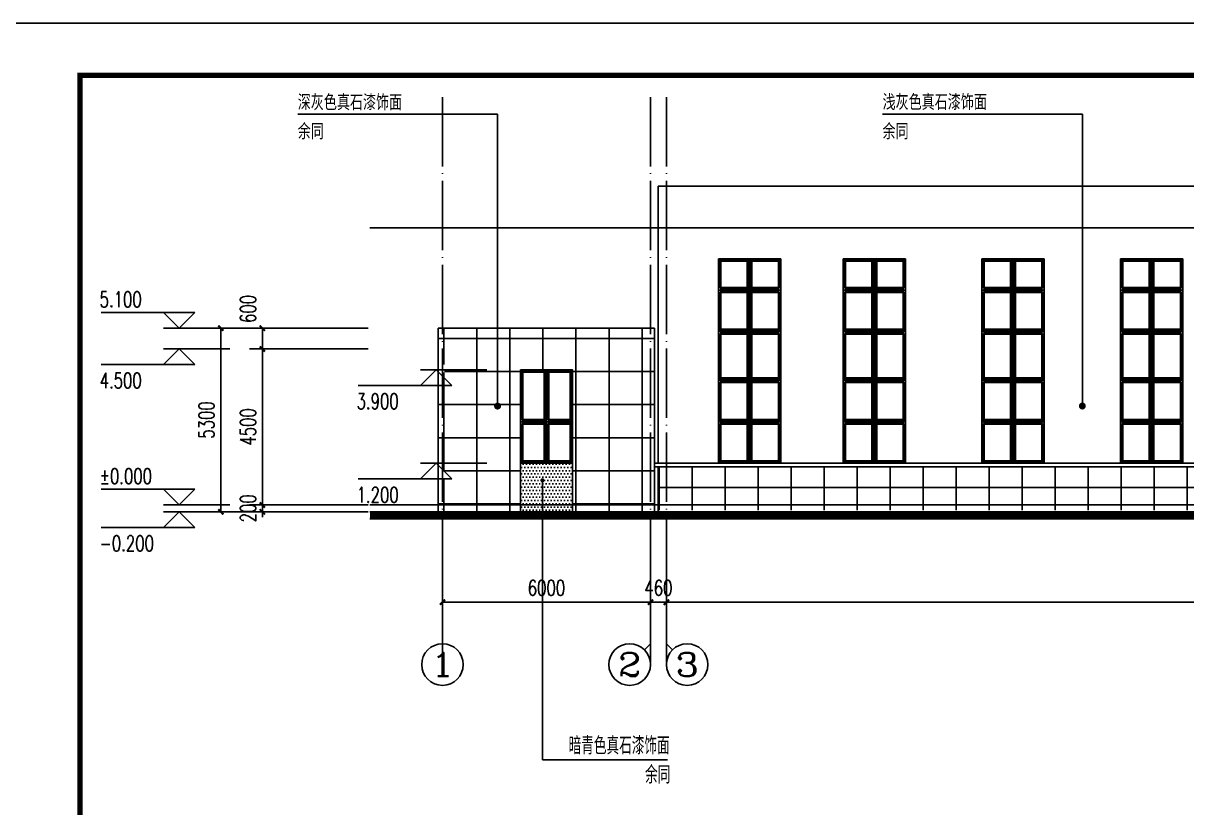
# Model space of a CAD drawing. Header units: millimetres. Extents: x 4279522 to 4437387, y 18981343 to 19528009.
# Drawn here: x 4336024 to 4369596, y 19150764 to 19173402 of the extents above; entities that cross this region are included whole.
import ezdxf
from ezdxf.enums import TextEntityAlignment as Align

# ---------------------------------------------------------------- set-up
doc = ezdxf.new("R2010")
doc.units = ezdxf.units.MM
doc.header["$LTSCALE"] = 1000
doc.header["$MEASUREMENT"] = 0
doc.linetypes.add('DOTE', pattern=[2.42, 2, -0.2, 0.02, -0.2])
doc.layers.get('Defpoints').update_dxf_attribs({"color": 1})
doc.layers.add('0 - 已设计道路边线', color=150, linetype='Continuous', lineweight=50)
for name, color, linetype in [('0 - 转弯半径', 10, 'Continuous'), ('AXIS_TEXT', 7, 'Continuous'), ('AXIS_外部', 171, 'Continuous'), ('DIM_LEAD', 145, 'Continuous'), ('DOTE', 250, 'DOTE'), ('PUB_DIM', 161, 'Continuous'), ('PUB_TEXT', 7, 'Continuous'), ('TK', 4, 'Continuous'), ('真石漆分割', 251, 'Continuous')]:
    doc.layers.add(name, color=color, linetype=linetype)
doc.styles.add('_TCH_AXIS', font='COMPLEX', dxfattribs={"bigfont": 'GBCBIG'})
doc.styles.add('_TCH_DIM', font='SIMPLEX', dxfattribs={"bigfont": 'GBCBIG'})
doc.styles.add('_TCH_DIM_T3', font='SIMPLEX', dxfattribs={"width": 0.705882, "bigfont": 'GBCBIG'})
doc.styles.add('COMPLEX', font='COMPLEX')
doc.styles.add('HT', font='simhei.ttf', dxfattribs={"width": 0.7})
doc.dimstyles.new('_TCH_ARCH&&150', dxfattribs={"dimtxt": 446.25, "dimasz": 150, "dimexe": 375, "dimexo": 450, "dimgap": 189.375, "dimtad": 1, "dimdec": 0, "dimzin": 0, "dimdsep": 46, "dimtxsty": '_TCH_DIM_T3', "dimblk": 'ARCHTICK', "dimcen": 0.09, "dimclrt": 7, "dimazin": 2, "dimtfac": 1, "dimtdec": 0, "dimtix": 1, "dimtmove": 2, "dimatfit": 3, "dimfxl": 0, "dimtolj": 1, "dimtzin": 0, "dimarcsym": 0})

# ---------------------------------------------------------------- blocks, each defined once
blk = doc.blocks.new('45654')
at = {"layer": '0 - 已设计道路边线', "ltscale": 0.01}
for points in [[(4404592, 19331977), (4405392, 19331977), (4405392, 19332777), (4404592, 19332777)], [(4406292, 19331977), (4405492, 19331977), (4405492, 19332777), (4406292, 19332777)], [(4404592, 19331877), (4405392, 19331877), (4405392, 19330777), (4404592, 19330777)], [(4406292, 19331877), (4405492, 19331877), (4405492, 19330777), (4406292, 19330777)], [(4404592, 19330677), (4405392, 19330677), (4405392, 19329377), (4404592, 19329377)], [(4406292, 19330677), (4405492, 19330677), (4405492, 19329377), (4406292, 19329377)], [(4404592, 19329277), (4405392, 19329277), (4405392, 19328177), (4404592, 19328177)], [(4406292, 19329277), (4405492, 19329277), (4405492, 19328177), (4406292, 19328177)], [(4404592, 19328077), (4405392, 19328077), (4405392, 19326977), (4404592, 19326977)], [(4406292, 19328077), (4405492, 19328077), (4405492, 19326977), (4406292, 19326977)]]:
    blk.add_lwpolyline(points, close=True, dxfattribs=at)
at = {"layer": '0 - 转弯半径', "color": 0}
for p, q in [((4404542, 19332827), (4404542, 19326927)), ((4404542, 19332827), (4406342, 19332827)), ((4405442, 19332827), (4405442, 19326927)), ((4406342, 19332827), (4406342, 19326927)), ((4404542, 19331927), (4406342, 19331927)), ((4404542, 19330727), (4406342, 19330727)), ((4404542, 19329327), (4406342, 19329327)), ((4404542, 19328127), (4406342, 19328127)), ((4404542, 19326927), (4406342, 19326927))]:
    blk.add_line(p, q, dxfattribs=at)
blk = doc.blocks.new('GeYuanFrame_66584210', base_point=(18.76, 4.34))
at = {"layer": 'TK'}
blk.add_line((43.76, 414.34), (676.76, 414.34), dxfattribs=at)
blk.add_lwpolyline([(18.76, 424.34), (686.76, 424.34), (686.76, 4.34), (18.76, 4.34), (18.76, 424.34)], dxfattribs=at)
at = {"layer": 'TK', "const_width": 1}
blk.add_lwpolyline([(676.76, 414.34), (43.76, 414.34), (43.76, 14.34), (676.76, 14.34)], close=True, dxfattribs=at)
blk = doc.blocks.new('_ArchTick')
at = {"color": 0, "linetype": 'ByBlock', "const_width": 0.4}
blk.add_lwpolyline([(-0.5, -0.5), (0.5, 0.5)], dxfattribs=at)
blk = doc.blocks.new('*D449')
at = {"layer": 'Defpoints', "color": 0}
for p in [(4341723, 19164603), (4346423, 19164603), (4346423, 19159303)]:
    blk.add_point(p, dxfattribs=at)
at = {"layer": 'PUB_DIM', "color": 0, "lineweight": -2}
for p, q in [((4345973, 19164603), (4341348, 19164603)), ((4341723, 19159303), (4341723, 19164603)), ((4345973, 19159303), (4341348, 19159303))]:
    blk.add_line(p, q, dxfattribs=at)
at = {"layer": 'PUB_DIM', "color": 0, "lineweight": -2, "xscale": 150, "yscale": 150, "zscale": 150}
for p, rotation in [((4341723, 19164603), 90), ((4341723, 19159303), 270)]:
    blk.add_blockref('_ArchTick', p, dxfattribs=dict(at, rotation=rotation))
at = {"layer": 'PUB_DIM', "color": 7, "insert": (4341310, 19161953), "char_height": 446.2, "attachment_point": 5, "rotation": 90, "style": '_TCH_DIM_T3'}
blk.add_mtext('\\A1;5300', dxfattribs=at)
blk = doc.blocks.new('*D450')
at = {"layer": 'Defpoints', "color": 0}
for p in [(4342923, 19159503), (4346423, 19159503), (4346423, 19159303)]:
    blk.add_point(p, dxfattribs=at)
at = {"layer": 'PUB_DIM', "color": 0, "lineweight": -2}
for p, q in [((4342923, 19159503), (4342923, 19159653)), ((4345973, 19159503), (4342548, 19159503)), ((4345973, 19159303), (4342548, 19159303)), ((4342923, 19159303), (4342923, 19159503)), ((4342923, 19159303), (4342923, 19159153))]:
    blk.add_line(p, q, dxfattribs=at)
at = {"layer": 'PUB_DIM', "color": 0, "lineweight": -2, "xscale": 150, "yscale": 150, "zscale": 150}
for p, rotation in [((4342923, 19159503), 270), ((4342923, 19159303), 90)]:
    blk.add_blockref('_ArchTick', p, dxfattribs=dict(at, rotation=rotation))
at = {"layer": 'PUB_DIM', "color": 7, "insert": (4342510, 19159403), "char_height": 446.2, "attachment_point": 5, "rotation": 90, "style": '_TCH_DIM_T3'}
blk.add_mtext('\\A1;200', dxfattribs=at)
blk = doc.blocks.new('*D451')
at = {"layer": 'Defpoints', "color": 0}
for p in [(4342923, 19164003), (4346423, 19164003), (4346423, 19159503)]:
    blk.add_point(p, dxfattribs=at)
at = {"layer": 'PUB_DIM', "color": 0, "lineweight": -2}
for p, q in [((4345973, 19164003), (4342548, 19164003)), ((4342923, 19159503), (4342923, 19164003)), ((4345973, 19159503), (4342548, 19159503))]:
    blk.add_line(p, q, dxfattribs=at)
at = {"layer": 'PUB_DIM', "color": 0, "lineweight": -2, "xscale": 150, "yscale": 150, "zscale": 150}
for p, rotation in [((4342923, 19164003), 90), ((4342923, 19159503), 270)]:
    blk.add_blockref('_ArchTick', p, dxfattribs=dict(at, rotation=rotation))
at = {"layer": 'PUB_DIM', "color": 7, "insert": (4342510, 19161753), "char_height": 446.2, "attachment_point": 5, "rotation": 90, "style": '_TCH_DIM_T3'}
blk.add_mtext('\\A1;4500', dxfattribs=at)
blk = doc.blocks.new('*D452')
at = {"layer": 'Defpoints', "color": 0}
for p in [(4342923, 19164603), (4346423, 19164603), (4346423, 19164003)]:
    blk.add_point(p, dxfattribs=at)
at = {"layer": 'PUB_DIM', "color": 0, "lineweight": -2}
for p, q in [((4345973, 19164603), (4342548, 19164603)), ((4342923, 19164003), (4342923, 19164603)), ((4345973, 19164003), (4342548, 19164003))]:
    blk.add_line(p, q, dxfattribs=at)
at = {"layer": 'PUB_DIM', "color": 0, "lineweight": -2, "xscale": 150, "yscale": 150, "zscale": 150}
for p, rotation in [((4342923, 19164603), 90), ((4342923, 19164003), 270)]:
    blk.add_blockref('_ArchTick', p, dxfattribs=dict(at, rotation=rotation))
at = {"layer": 'PUB_DIM', "color": 7, "insert": (4342510, 19165158), "char_height": 446.2, "attachment_point": 5, "rotation": 90, "style": '_TCH_DIM_T3'}
blk.add_mtext('\\A1;600', dxfattribs=at)
blk = doc.blocks.new('*D457')
at = {"layer": 'AXIS_外部', "color": 0, "lineweight": -2}
for p, q in [((4348121, 19158505), (4348121, 19156320)), ((4354121, 19158505), (4354121, 19156320)), ((4348121, 19156695), (4354121, 19156695))]:
    blk.add_line(p, q, dxfattribs=at)
at = {"layer": 'Defpoints', "color": 0}
for p in [(4348121, 19158955), (4354121, 19158955), (4354121, 19156695)]:
    blk.add_point(p, dxfattribs=at)
at = {"layer": 'AXIS_外部', "color": 0, "lineweight": -2, "xscale": 150, "yscale": 150, "zscale": 150, "rotation": 180}
blk.add_blockref('_ArchTick', (4348121, 19156695), dxfattribs=at)
at = {"layer": 'AXIS_外部', "color": 0, "lineweight": -2, "xscale": 150, "yscale": 150, "zscale": 150}
blk.add_blockref('_ArchTick', (4354121, 19156695), dxfattribs=at)
at = {"layer": 'AXIS_外部', "color": 7, "insert": (4351121, 19157108), "char_height": 446.2, "attachment_point": 5, "style": '_TCH_DIM_T3'}
blk.add_mtext('\\A1;6000', dxfattribs=at)
blk = doc.blocks.new('*D458')
at = {"layer": 'AXIS_外部', "color": 0, "lineweight": -2}
for p, q in [((4354121, 19158505), (4354121, 19156320)), ((4354581, 19158505), (4354581, 19156320)), ((4354121, 19156695), (4353971, 19156695)), ((4354121, 19156695), (4354581, 19156695)), ((4354581, 19156695), (4354731, 19156695))]:
    blk.add_line(p, q, dxfattribs=at)
at = {"layer": 'Defpoints', "color": 0}
for p in [(4354121, 19158955), (4354581, 19158955), (4354581, 19156695)]:
    blk.add_point(p, dxfattribs=at)
at = {"layer": 'AXIS_外部', "color": 0, "lineweight": -2, "xscale": 150, "yscale": 150, "zscale": 150}
blk.add_blockref('_ArchTick', (4354121, 19156695), dxfattribs=at)
at = {"layer": 'AXIS_外部', "color": 0, "lineweight": -2, "xscale": 150, "yscale": 150, "zscale": 150, "rotation": 180}
blk.add_blockref('_ArchTick', (4354581, 19156695), dxfattribs=at)
at = {"layer": 'AXIS_外部', "color": 7, "insert": (4354351, 19157108), "char_height": 446.2, "attachment_point": 5, "style": '_TCH_DIM_T3'}
blk.add_mtext('\\A1;460', dxfattribs=at)
blk = doc.blocks.new('*D459')
at = {"layer": 'AXIS_外部', "color": 0, "lineweight": -2}
for p, q in [((4354581, 19158505), (4354581, 19156320)), ((4410581, 19158505), (4410581, 19156320)), ((4354581, 19156695), (4410581, 19156695))]:
    blk.add_line(p, q, dxfattribs=at)
at = {"layer": 'Defpoints', "color": 0}
for p in [(4354581, 19158955), (4410581, 19158955), (4410581, 19156695)]:
    blk.add_point(p, dxfattribs=at)
at = {"layer": 'AXIS_外部', "color": 0, "lineweight": -2, "xscale": 150, "yscale": 150, "zscale": 150, "rotation": 180}
blk.add_blockref('_ArchTick', (4354581, 19156695), dxfattribs=at)
at = {"layer": 'AXIS_外部', "color": 0, "lineweight": -2, "xscale": 150, "yscale": 150, "zscale": 150}
blk.add_blockref('_ArchTick', (4410581, 19156695), dxfattribs=at)
at = {"layer": 'AXIS_外部', "color": 7, "insert": (4382581, 19157108), "char_height": 446.2, "attachment_point": 5, "style": '_TCH_DIM_T3'}
blk.add_mtext('\\A1;56000', dxfattribs=at)
blk = doc.blocks.new('_AXISO')
blk.add_circle((0, 0), 0.5)
at = {"layer": 'AXIS_TEXT', "style": 'COMPLEX', "width": 1.041667}
blk.add_attdef('A', text='', height=0.56, dxfattribs=at).set_placement((-0.25, -0.28), (0.25, -0.28), align=Align.FIT)

msp = doc.modelspace()

# ---------------------------------------------------------------- hatches: boundary and pattern name
at = {"layer": '0 - 转弯半径'}
h = msp.add_hatch(dxfattribs=at)
h.set_pattern_fill('DOTS', color=9, scale=60, style=0)
h.set_pattern_definition([(0, (0, 0), (47.625, 95.25), [0, -95.25])])
h.paths.add_polyline_path([(4351870.8, 19160702.9), (4350370.8, 19160702.9), (4350370.8, 19159302.9), (4351870.8, 19159302.9)])
at = {"layer": '真石漆分割'}
h = msp.add_hatch(dxfattribs=at)
h.set_pattern_fill('NET,_O', color=256, scale=300)
h.set_pattern_definition([(0, (0, 0), (0, 952.5), []), (90, (0, 0), (-952.5, 6e-14), [])])
edge = h.paths.add_edge_path()
edge.add_line((4354240.8, 19164602.9), (4349710.4, 19164602.9))
edge.add_line((4349710.4, 19164602.9), (4349710.4, 19162405.2))
edge.add_arc((4349710.4, 19162355.2), 50, -90, 90, ccw=False)
edge.add_arc((4349710.4, 19162355.2), 50, 90, 270, ccw=False)
edge.add_line((4349710.4, 19162405.2), (4349710.4, 19164602.9))
edge.add_line((4349710.4, 19164602.9), (4348000.8, 19164602.9))
edge.add_line((4348000.8, 19164602.9), (4348000.8, 19163552.9))
edge.add_line((4348000.8, 19163552.9), (4348387.7, 19163552.9))
edge.add_line((4348387.7, 19163552.9), (4348000.8, 19163166))
edge.add_line((4348000.8, 19163166), (4348000.8, 19160639.8))
edge.add_line((4348000.8, 19160639.8), (4348387.7, 19160252.9))
edge.add_line((4348387.7, 19160252.9), (4348000.8, 19160252.9))
edge.add_line((4348000.8, 19160252.9), (4348000.8, 19159302.9))
edge.add_line((4348000.8, 19159302.9), (4351004.2, 19159302.9))
edge.add_line((4351004.2, 19159302.9), (4351004.2, 19160181.8))
edge.add_arc((4351004.2, 19160211.8), 30, 90, 270, ccw=False)
edge.add_arc((4351004.2, 19160211.8), 30, -90, 90, ccw=False)
edge.add_line((4351004.2, 19160181.8), (4351004.2, 19159302.9))
edge.add_line((4351004.2, 19159302.9), (4354240.8, 19159302.9))
edge.add_line((4354240.8, 19159302.9), (4354240.8, 19164602.9))
h.paths.add_polyline_path([(4351870.8, 19163402.9), (4351870.8, 19160702.9), (4350370.8, 19160702.9), (4350370.8, 19163402.9)], flags=16)
h.paths.add_polyline_path([(4350370.8, 19159302.9), (4351881.4, 19159302.9), (4351881.4, 19160702.9), (4350370.8, 19160702.9)], flags=17)
h = msp.add_hatch(dxfattribs=at)
h.set_pattern_fill('NET,_O', color=256, scale=300)
h.set_pattern_definition([(0, (-461.4, -166224), (0, 952.5), []), (90, (-461.4, -166224), (-952.5, 6e-14), [])])
h.paths.add_polyline_path([(4402820.8, 19159302.9), (4410820.8, 19159302.9), (4410820.8, 19160602.9), (4354340.8, 19160602.9), (4354340.8, 19159352.9), (4402820.8, 19159352.9)])

# ---------------------------------------------------------------- linework, layer by layer
for p, q in [((4350370.8, 19160702.9), (4350370.8, 19159302.9)), ((4351870.8, 19160702.9), (4351870.8, 19159302.9))]:
    msp.add_line(p, q)
for points in [[(4350370.8, 19163402.9), (4351870.8, 19163402.9), (4351870.8, 19160702.9), (4350370.8, 19160702.9)], [(4351870.8, 19160702.9), (4350370.8, 19160702.9), (4350370.8, 19159302.9), (4351870.8, 19159302.9)]]:
    msp.add_lwpolyline(points, close=True)
at = {"layer": '0 - 已设计道路边线', "ltscale": 0.01}
for points in [[(4350420.8, 19161952.9), (4351070.8, 19161952.9), (4351070.8, 19163352.9), (4350420.8, 19163352.9)], [(4351170.8, 19161952.9), (4351820.8, 19161952.9), (4351820.8, 19163352.9), (4351170.8, 19163352.9)], [(4350420.8, 19161852.9), (4351070.8, 19161852.9), (4351070.8, 19160752.9), (4350420.8, 19160752.9)], [(4351170.8, 19161852.9), (4351820.8, 19161852.9), (4351820.8, 19160752.9), (4351170.8, 19160752.9)]]:
    msp.add_lwpolyline(points, close=True, dxfattribs=at)
at = {"layer": '0 - 转弯半径', "color": 0}
for p, q in [((4354340.8, 19168702.9), (4410820.8, 19168702.9)), ((4354340.8, 19168702.9), (4354340.8, 19160702.9)), ((4348000.8, 19164602.9), (4354240.8, 19164602.9)), ((4348000.8, 19164602.9), (4348000.8, 19159302.9)), ((4354240.8, 19164602.9), (4354240.8, 19159302.9)), ((4351120.8, 19163402.9), (4351120.8, 19160702.9)), ((4351870.8, 19163402.9), (4351870.8, 19160702.9)), ((4350370.8, 19161902.9), (4351870.8, 19161902.9)), ((4351120.8, 19160702.9), (4350370.8, 19160702.9)), ((4354240.8, 19160702.9), (4410920.8, 19160702.9)), ((4410920.8, 19160602.9), (4354240.8, 19160602.9)), ((4354340.8, 19160602.9), (4354340.8, 19159302.9))]:
    msp.add_line(p, q, dxfattribs=at)
at = {"layer": '0 - 转弯半径', "color": 0, "const_width": 200}
msp.add_lwpolyline([(4413105.1, 19159202.9), (4402720.8, 19159202.9), (4402720.8, 19159202.9), (4346027.2, 19159202.9)], dxfattribs=at)
at = {"layer": '0 - 转弯半径', "color": 0}
for points in [[(4413105.1, 19159302.9), (4402820.8, 19159302.9), (4402820.8, 19159302.9), (4346027.2, 19159302.9)], [(4413105.1, 19159102.9), (4402620.8, 19159102.9), (4402620.8, 19159102.9), (4346027.2, 19159102.9)]]:
    msp.add_lwpolyline(points, dxfattribs=at)
at = {"layer": 'AXIS_外部'}
for p, q in [((4348120.8, 19159102.9), (4348120.8, 19155495.5)), ((4354120.8, 19159102.9), (4354120.8, 19155495.5)), ((4354580.8, 19159102.9), (4354580.8, 19155495.5)), ((4353945.1, 19155319.7), (4354120.8, 19155495.5)), ((4354756.5, 19155319.7), (4354580.8, 19155495.5))]:
    msp.add_line(p, q, dxfattribs=at)
at = {"layer": 'Defpoints'}
for p, q in [((4346027.2, 19167502.9), (4415418.2, 19167502.9)), ((4346027.2, 19159502.9), (4415418.2, 19159502.9))]:
    msp.add_line(p, q, dxfattribs=at)
at = {"layer": 'DIM_LEAD'}
for p, q in [((4349710.4, 19170777.7), (4343944.9, 19170777.7)), ((4349710.4, 19162355.2), (4349710.4, 19170777.7)), ((4366583.5, 19170777.7), (4360818, 19170777.7)), ((4366583.5, 19162355.2), (4366583.5, 19170777.7)), ((4351004.2, 19160211.8), (4351004.2, 19152144.5)), ((4351004.2, 19160211.8), (4351004.2, 19152144.5)), ((4351004.2, 19152144.5), (4354608.8, 19152144.5))]:
    msp.add_line(p, q, dxfattribs=at)
for points, const_width in [([(4349710.4, 19162305.2, 1), (4349710.4, 19162405.2, 1)], 100), ([(4366583.5, 19162305.2, 1), (4366583.5, 19162405.2, 1)], 100), ([(4351004.2, 19160241.8, 1), (4351004.2, 19160181.8, 1)], 60), ([(4351004.2, 19160241.8, 1), (4351004.2, 19160181.8, 1)], 60)]:
    msp.add_lwpolyline(points, format="xyb", close=True, dxfattribs=dict(at, const_width=const_width))
at = {"layer": 'DOTE'}
for p, q in [((4348120.8, 19171272.1), (4348120.8, 19154961.4)), ((4354120.8, 19171272.1), (4354120.8, 19154961.4)), ((4354580.8, 19171272.1), (4354580.8, 19154961.4))]:
    msp.add_line(p, q, dxfattribs=at)
at = {"layer": 'PUB_DIM'}
for p, q in [((4340972.9, 19165052.9), (4338272.9, 19165052.9)), ((4340522.9, 19164602.9), (4340072.9, 19165052.9)), ((4340522.9, 19164602.9), (4340972.9, 19165052.9)), ((4341984.3, 19164602.9), (4340072.9, 19164602.9)), ((4340522.9, 19164002.9), (4340072.9, 19163552.9)), ((4341984.3, 19164002.9), (4340072.9, 19164002.9)), ((4340522.9, 19164002.9), (4340972.9, 19163552.9)), ((4340972.9, 19163552.9), (4338272.9, 19163552.9)), ((4347937.7, 19163402.9), (4347487.7, 19162952.9)), ((4349399.1, 19163402.9), (4347487.7, 19163402.9)), ((4347937.7, 19163402.9), (4348387.7, 19162952.9)), ((4348387.7, 19162952.9), (4345687.7, 19162952.9)), ((4347937.7, 19160702.9), (4347487.7, 19160252.9)), ((4349399.1, 19160702.9), (4347487.7, 19160702.9)), ((4347937.7, 19160702.9), (4348387.7, 19160252.9)), ((4348387.7, 19160252.9), (4345687.7, 19160252.9)), ((4340972.9, 19159952.9), (4338272.9, 19159952.9)), ((4340522.9, 19159502.9), (4340072.9, 19159952.9)), ((4340522.9, 19159502.9), (4340972.9, 19159952.9)), ((4341984.3, 19159502.9), (4340072.9, 19159502.9)), ((4340522.9, 19159302.9), (4340072.9, 19158852.9)), ((4341984.3, 19159302.9), (4340072.9, 19159302.9)), ((4340522.9, 19159302.9), (4340972.9, 19158852.9)), ((4340972.9, 19158852.9), (4338272.9, 19158852.9))]:
    msp.add_line(p, q, dxfattribs=at)

# ---------------------------------------------------------------- block references
at = {"xscale": 150, "yscale": 150, "zscale": 150}
msp.add_blockref('GeYuanFrame_66584210', (4333912, 19110401.8), dxfattribs=at)
at = {"xscale": -1}
for p in [(8762423, -166224), (8766023, -166224), (8770023, -166224), (8774023, -166224)]:
    msp.add_blockref('45654', p, dxfattribs=at)
at = {"layer": 'AXIS_外部'}
ref = msp.add_blockref('_AXISO', (4348120.8, 19154895.5), dxfattribs=dict(at, xscale=1200, yscale=1200, zscale=1200))
ref.add_attrib('A', '1', dxfattribs={"layer": 'AXIS_TEXT', "height": 678.8, "style": '_TCH_AXIS', "width": 2.333333}).set_placement((4347781.4, 19154556.1), (4348460.2, 19154556.1), align=Align.FIT)
ref = msp.add_blockref('_AXISO', (4353520.8, 19154895.5), dxfattribs=dict(at, xscale=1200, yscale=1200, zscale=1200))
ref.add_attrib('A', '2', dxfattribs={"layer": 'AXIS_TEXT', "height": 678.8, "style": '_TCH_AXIS', "width": 1.5}).set_placement((4353181.4, 19154556.1), (4353860.2, 19154556.1), align=Align.FIT)
ref = msp.add_blockref('_AXISO', (4355180.8, 19154895.5), dxfattribs=dict(at, xscale=1200, yscale=1200, zscale=1200))
ref.add_attrib('A', '3', dxfattribs={"layer": 'AXIS_TEXT', "height": 678.8, "style": '_TCH_AXIS', "width": 1.5}).set_placement((4354841.4, 19154556.1), (4355520.2, 19154556.1), align=Align.FIT)

# ---------------------------------------------------------------- texts
at = {"layer": 'PUB_TEXT'}
for s, height, style, width, p in [('深灰色真石漆饰面', 394.3, 'HT', 0.7, (4343944.9, 19170935.2)), ('浅灰色真石漆饰面', 394.3, 'HT', 0.7, (4360818, 19170941.9)), ('余同', 394.3, 'HT', 0.7, (4343944.9, 19170095.2)), ('余同', 394.3, 'HT', 0.7, (4360818, 19170095.2)), ('5.100', 446.25, '_TCH_DIM', 0.705882, (4338227.9, 19165210.4)), ('4.500', 446.25, '_TCH_DIM', 0.705882, (4338227.9, 19162870.4)), ('3.900', 446.25, '_TCH_DIM', 0.705882, (4345642.7, 19162270.4)), ('%%P0.000', 446.25, '_TCH_DIM', 0.705882, (4338227.9, 19160110.4)), ('1.200', 446.25, '_TCH_DIM', 0.705882, (4345642.7, 19159570.4)), ('-0.200', 446.25, '_TCH_DIM', 0.705882, (4338227.9, 19158170.4))]:
    msp.add_text(s, height=height, dxfattribs=dict(at, style=style, width=width)).set_placement(p)
at = {"layer": 'PUB_TEXT', "style": '_TCH_DIM'}
for s, p in [('暗青色真石漆饰面', (4351760.4, 19152302)), ('余同', (4353966.5, 19151462))]:
    msp.add_text(s, height=506.38, dxfattribs=at).set_placement(p)

# ---------------------------------------------------------------- dimensions: what is measured, and where the dimension line sits
at = {"layer": 'AXIS_外部'}
for p1, p2, picture, middle in [((4348120.8, 19158955.1), (4354120.8, 19158955.1), '*D457', (4351120.8, 19157108)), ((4354120.8, 19158955.1), (4354580.8, 19158955.1), '*D458', (4354350.8, 19157108)), ((4354580.8, 19158955.1), (4410580.8, 19158955.1), '*D459', (4382580.8, 19157108))]:
    dim = msp.add_aligned_dim(p1=p1, p2=p2, distance=-2259.6, dimstyle='_TCH_ARCH&&150', dxfattribs=at)
    dim.commit()
    dim.dimension.update_dxf_attribs({"geometry": picture, "text_midpoint": middle})
at = {"layer": 'PUB_DIM'}
dim = msp.add_linear_dim(base=(4342922.9, 19164602.9), p1=(4346422.8, 19164002.9), p2=(4346422.8, 19164602.9), angle=90, dimstyle='_TCH_ARCH&&150', dxfattribs=at)
dim.commit()
dim.dimension.update_dxf_attribs({"geometry": '*D452', "text_midpoint": (4342510.4, 19165157.9), "dimtype": 129})
for p1, p2, distance, picture, middle in [((4346422.8, 19159302.9), (4346422.8, 19164602.9), 4699.8, '*D449', (4341310.4, 19161952.9)), ((4346422.8, 19159502.9), (4346422.8, 19164002.9), 3499.8, '*D451', (4342510.4, 19161752.9)), ((4346422.8, 19159302.9), (4346422.8, 19159502.9), 3499.8, '*D450', (4342510.4, 19159402.9))]:
    dim = msp.add_aligned_dim(p1=p1, p2=p2, distance=distance, dimstyle='_TCH_ARCH&&150', dxfattribs=at)
    dim.commit()
    dim.dimension.update_dxf_attribs({"geometry": picture, "text_midpoint": middle})

doc.saveas('drawing.dxf')
